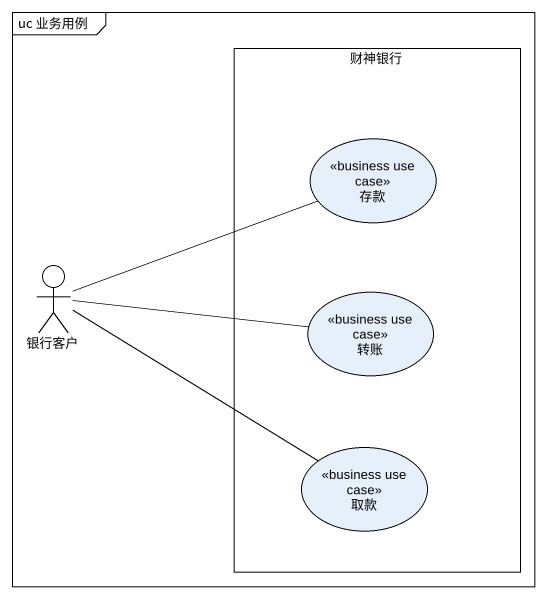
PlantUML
@startuml
mainframe uc 业务用例
rectangle 财神银行 {
  usecase 存款 <<business use case>>
  usecase 转账 <<business use case>>
  usecase 取款 <<business use case>>
}
actor 银行客户
银行客户 -right- 存款
银行客户 -right- 转账
银行客户 -right- 取款
@enduml
